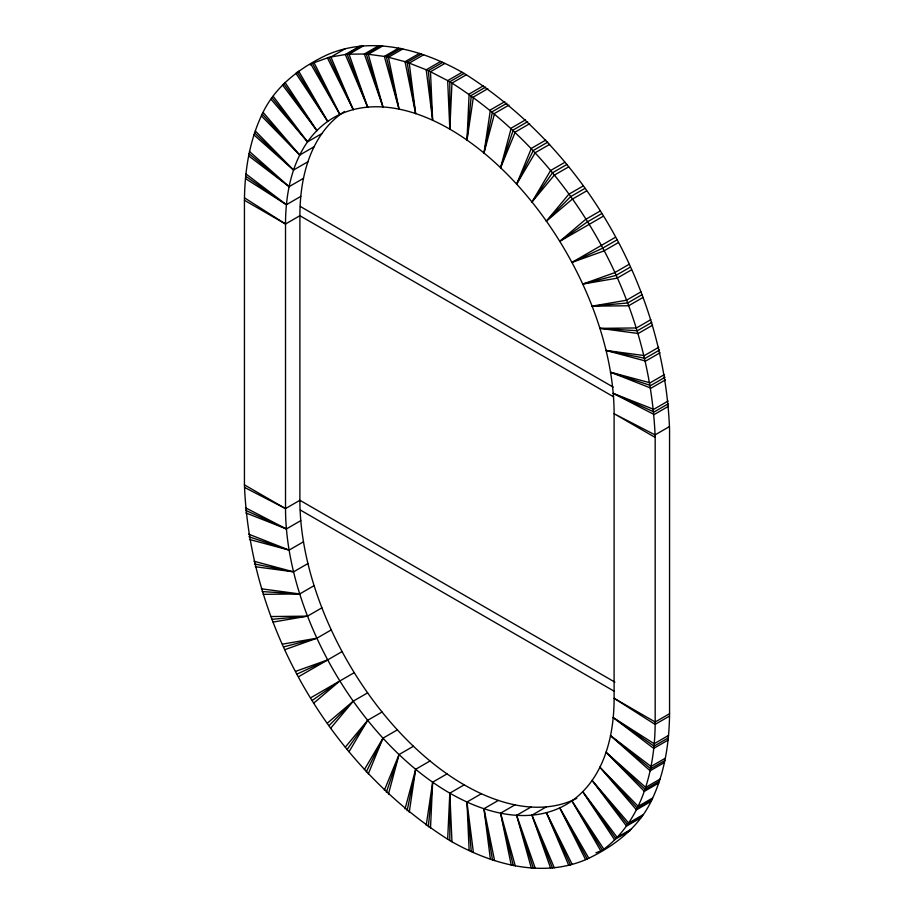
<?xml version="1.0" encoding="UTF-8"?>
<svg xmlns="http://www.w3.org/2000/svg" width="914" height="914" viewBox="0 0 914 914"><rect width="100%" height="100%" fill="white"/><g stroke="black" fill="none" stroke-linecap="round" stroke-linejoin="round"><path stroke-width="1.37" d="M244.438 200.292C244.724 170.769 249.362 140.916 262.192 114.09C275.011 86.476 299.861 67.739 326.766 55C371.884 34.972 423.468 49.996 464.186 73.428C584.115 148.993 664.078 287.487 669.562 429.134L669.562 713.708C669.276 743.231 664.638 773.084 651.808 799.91C638.989 827.524 614.139 846.261 587.234 859C542.116 879.028 490.532 864.004 449.814 840.572C329.885 765.007 249.922 626.513 244.438 484.866L244.438 200.292L285.522 224.01L299.895 215.715A232.35 134.152 60 0 1 344.567 111.462M669.448 716.119L655.064 724.414L614.105 698.285L614.105 413.722A232.35 134.152 60 0 0 449.814 129.148L451.962 83.094L466.334 74.788M430.494 828.255L432.642 782.19L447.015 773.895M487.779 88.727L473.406 97.033L466.985 140.105L469.133 94.051L483.506 85.745M447.666 839.212L449.814 793.146A232.35 134.152 60 0 1 285.522 508.584L285.522 224.01L244.552 197.881M466.985 140.105L471.281 95.422L485.654 87.116M428.346 826.884L432.642 782.19L426.221 825.273M508.961 105.099L494.588 113.405L483.974 153.015L490.384 109.943L504.768 101.648M409.232 812.352L415.653 769.28L430.026 760.985M483.974 153.015L492.509 111.554L506.882 103.259M407.118 810.741L415.653 769.28L405.039 808.901M529.663 123.721L515.279 132.016L500.586 167.753L511.2 128.131L525.573 119.825M388.427 794.175L399.041 754.553L413.414 746.247M500.586 167.753L513.28 129.971L527.652 121.676M386.348 792.324L399.041 754.553L384.337 790.279M549.634 144.389L535.261 152.684L516.639 184.137L531.331 148.399L545.715 140.105M368.285 773.895L382.989 738.169L397.362 729.863M516.639 184.137L533.342 150.456L547.715 142.15M366.286 771.85L382.989 738.169L364.366 769.611M568.679 166.874L554.295 175.168L531.959 201.994L550.582 170.552L564.955 162.246M349.045 751.754L367.668 720.301L382.041 712.006M531.959 201.994L552.502 172.78L566.874 164.474M347.126 749.526L367.668 720.301L345.321 747.126M586.571 190.935L572.198 199.229L546.378 221.142L568.725 194.316L583.098 186.01M330.902 727.99L353.238 701.164L367.622 692.858M546.378 221.142L570.53 196.704L584.903 188.41M329.097 725.59L353.238 701.164L327.429 723.065M310.212 64.917L311.571 63.774M603.126 216.31L559.745 241.353L585.566 219.451L599.938 211.145M314.062 702.855L339.882 680.953L312.394 700.33M559.745 241.353L587.234 221.976L601.606 213.67M345.275 48.705L330.902 57.011L353.238 109.634L327.429 57.913M359.705 46.226L345.321 54.52L367.668 107.144L349.045 54.189L363.418 45.894M361.498 45.906L347.126 54.212L329.097 57.319L312.394 63.294L339.882 114.41L314.062 62.7M378.739 45.723L364.366 54.017L382.989 106.972L368.285 54.269L382.669 45.974M380.658 45.7L366.286 53.995L347.126 54.212L367.668 107.144M398.721 48.122L384.337 56.417L399.041 109.12L388.427 57.251L402.8 48.945M400.72 48.396L386.348 56.691L366.286 53.995L382.989 106.972M419.412 53.4L405.039 61.695L415.653 113.576L409.232 63.089L423.616 54.794M421.491 53.96L407.118 62.255L386.348 56.691L399.041 109.12M440.594 61.489L426.221 69.795L432.642 120.271L430.494 71.738L444.867 63.443M442.719 62.335L428.346 70.629L407.118 62.255L415.653 113.576M321.899 133.558L307.527 141.864L270.978 99.26M314.096 146.743L299.723 155.049L261.427 115.964M462.038 72.32L447.666 80.615L449.814 129.148A232.35 134.152 60 0 0 285.522 224.01M307.938 161.732L293.554 170.027L253.943 134.895M464.186 73.428L449.814 81.723L428.346 70.629L432.642 120.271M303.482 178.344L289.11 186.639L248.597 155.837M300.797 196.396L286.413 204.702L245.455 178.573M618.161 242.713L603.788 251.007L571.913 262.409L615.282 237.366M616.801 240.005L602.429 248.3L571.913 262.409M628.981 264.386L614.608 272.692L582.732 284.094L617.133 278.164L631.505 269.858M630.34 267.105L615.956 275.4L582.732 284.094M640.874 291.92L626.501 300.226L592.101 306.156L628.638 305.756L643.022 297.45M642.039 294.674L627.667 302.98L592.101 306.156M244.552 487.413L285.522 508.584L299.895 500.278L614.894 682.141M300.797 520.626L286.413 528.932L245.9 512.948M650.825 319.66L636.452 327.955L599.904 328.354L638.201 333.496L652.573 325.19M651.808 322.425L637.424 330.731L599.904 328.354M303.482 541.796L289.11 550.091L249.488 539.477M658.731 347.286L644.359 355.592L606.062 350.45L645.684 361.064L660.057 352.77M659.508 350.051L645.135 358.345L606.062 350.45M307.938 563.55L293.554 571.844L255.269 566.714M664.512 374.523L650.14 382.817L610.518 372.204L651.031 388.187L665.403 379.881M665.072 377.242L650.688 385.537L610.518 372.204M314.096 585.646L299.723 593.94L263.175 594.34M668.1 401.052L653.716 409.346L613.203 393.374L654.173 414.545L668.545 406.239M668.431 403.702L654.058 411.997L613.203 393.374M321.899 607.844L307.527 616.139L273.126 622.08M669.448 426.587L655.064 434.893L614.105 413.722L655.178 437.429L655.178 722.003C655.11 768.982 642.336 821.172 602.429 850.226L571.913 800.87L603.788 849.083M331.268 629.906L316.895 638.201L285.019 649.614M298.718 676.634L342.087 651.591M310.874 697.69L354.255 672.647M464.186 784.852L449.814 793.146L449.814 840.572M481.358 793.729L466.985 802.024L469.133 850.557M498.347 800.424L483.974 808.719L490.384 859.206M669.562 713.708L655.178 722.003L614.105 698.285A232.35 134.152 60 0 1 449.814 793.146L451.962 841.68M514.959 804.88L500.586 813.174L511.2 865.055M531.011 807.028L516.639 815.322L531.331 868.026M668.545 735.427L654.173 743.733L613.203 717.604L653.716 748.395L668.1 740.1M546.332 806.856L531.959 815.162L550.582 868.106M668.431 737.838L654.058 746.144L613.203 717.604M665.403 758.163L651.031 766.458L610.518 735.656L650.14 770.788L664.512 762.493M665.072 760.414L650.688 768.72L610.518 735.656M660.057 779.105L645.684 787.4L606.062 752.268L644.359 791.353L658.731 783.058M659.508 781.184L645.135 789.479L606.062 752.268M652.573 798.036L638.201 806.331L599.904 767.257L636.452 809.85L650.825 801.555M651.808 799.91L637.424 808.205L599.904 767.257M643.022 814.74L628.638 823.046L592.101 780.442L626.501 826.096L640.874 817.79M642.039 816.385L627.667 824.691L592.101 780.442M631.505 829.044L617.133 837.338L582.732 791.684L614.608 839.897M630.34 830.449L615.956 838.744L582.732 791.684M297.199 673.995L327.715 659.885L295.839 671.287M595.928 852.739L601.606 850.706M283.66 646.895L316.895 638.201L282.495 644.141M271.961 619.326L307.527 616.139L270.978 616.55M262.192 591.575L299.723 593.94L261.427 588.81M254.492 563.949L293.554 571.844L253.943 561.23M248.928 536.758L289.11 550.091L248.597 534.119M245.569 510.298L286.413 528.932L245.455 507.761M300.329 206.484L613.203 387.113M613.66 396.859L299.895 215.715L299.895 500.278A232.35 134.152 60 0 0 399.03 731.668A232.35 134.152 60 0 0 576.803 798.288M300.329 510.023L614.437 691.372M244.438 484.866L285.522 508.584M245.569 176.162L286.413 204.702L245.9 173.9M248.928 153.586L289.11 186.639L249.488 151.507M254.492 132.816L293.554 170.027L255.269 130.942M262.192 114.09L299.723 155.049L263.175 112.445M271.961 97.615L307.527 141.864L273.126 96.21M282.495 84.956L316.895 130.611L285.019 82.409M283.66 83.551L316.895 130.611M295.839 73.223L327.715 121.436L298.718 71.201M297.199 72.069L327.715 121.436M310.874 64.174L339.882 114.41M571.913 800.87L600.909 851.105M585.566 859.606L559.745 807.885L588.753 858.12M559.745 807.885L587.234 859M568.725 865.295L546.378 812.672L572.198 864.381M329.097 57.319L353.238 109.634M546.378 812.672L570.53 864.975M554.295 867.774L531.959 815.162L552.502 868.094M535.261 868.277L516.639 815.322L533.342 868.3M515.279 865.878L500.586 813.174L513.28 865.604M494.588 860.6L483.974 808.719L492.509 860.04M473.406 852.511L466.985 802.024L471.281 851.665M655.178 437.429C649.694 295.793 569.742 157.299 449.814 81.723L449.814 129.148"/></g></svg>
